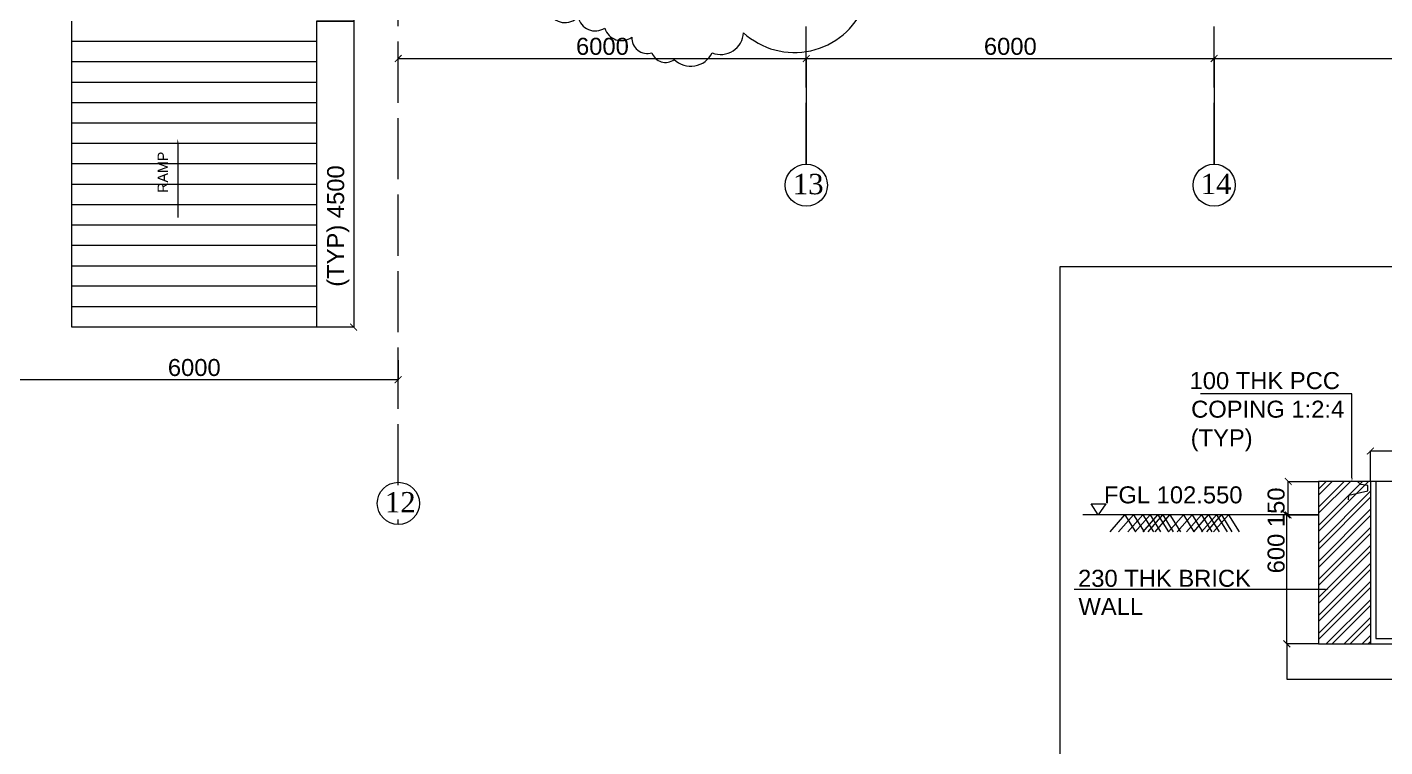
# Model space of a CAD drawing. Header units: inches. Extents: x 2602 to 127694, y 109 to 91908.
# Drawn here: x 73851 to 93819, y 13552 to 24135 of the extents above; entities that cross this region are included whole.
import ezdxf

# ---------------------------------------------------------------- set-up
doc = ezdxf.new("R2010")
doc.units = ezdxf.units.IN
doc.header["$MEASUREMENT"] = 0
doc.linetypes.add('PDF_IMPORT', pattern=[1, 0.8, -0.2])
doc.layers.add('PDF_Geometry', color=7, linetype='Continuous')
doc.layers.add('PDF_Solid Fills', color=7, linetype='Continuous', true_color=0x724639)
doc.layers.add('PDF_Text', color=230, linetype='Continuous', true_color=0xff007f)
doc.styles.add('PDF Arial', font='arial.ttf')
doc.styles.add('PDF Times New Roman', font='times.ttf')

msp = doc.modelspace()

# ---------------------------------------------------------------- hatches: boundary and pattern name
at = {"layer": 'PDF_Solid Fills', "true_color": 0xb85b00, "transparency": 33554559}
for points in [[(79364, 23720), (79351, 23730), (79253, 23628), (79263, 23618)], [(85354, 23730), (85252, 23628), (85262, 23618), (85364, 23720)], [(91353, 23730), (91252, 23628), (91265, 23618), (91363, 23720)]]:
    msp.add_hatch(color=32, dxfattribs=at).paths.add_polyline_path(points)
at = {"layer": 'PDF_Solid Fills', "true_color": 0x00b8b8, "transparency": 33554559}
for points in [[(78607, 19780), (78597, 19771), (78699, 19669), (78708, 19679)], [(79253, 18905), (79263, 18895), (79364, 18996), (79351, 19006)], [(93663, 17947), (93653, 17957), (93551, 17858), (93564, 17848)], [(92442, 17399), (92452, 17412), (92354, 17511), (92344, 17501)], [(92354, 17019), (92344, 17005), (92331, 17019), (92321, 17005), (92420, 16907), (92433, 16917), (92442, 16907), (92452, 16917)], [(92331, 15123), (92321, 15109), (92420, 15011), (92433, 15021)]]:
    msp.add_hatch(color=132, dxfattribs=at).paths.add_polyline_path(points)

# ---------------------------------------------------------------- linework, layer by layer
at = {"layer": 'PDF_Geometry', "color": 30, "linetype": 'PDF_IMPORT', "lineweight": 0, "ltscale": 1125.093782, "true_color": 0xff7f00}
for points in [[(79309, 17399), (79309, 71673), (79309, 78521)], [(85308, 22122), (85308, 78521)], [(91308, 22122), (91308, 78521)]]:
    msp.add_lwpolyline(points, dxfattribs=at)
at = {"layer": 'PDF_Geometry', "color": 132, "lineweight": 0, "true_color": 0x00b8b8}
for points in [[(77810, 26200), (77810, 26397), (78108, 26397), (78108, 26200), (78653, 26200), (78653, 25035), (78653, 24225), (78108, 24225), (78653, 24225), (78653, 21798), (78653, 19725), (78108, 19725)], [(79309, 19239), (79309, 18951), (73309, 18951), (73309, 19239)], [(79309, 19239), (79309, 19239)], [(93607, 17455), (93607, 17904), (95211, 17904), (95211, 17455)], [(92843, 15067), (92377, 15067), (92377, 15838), (92377, 16963), (92843, 16963), (92397, 16963), (92397, 17032), (92397, 17455), (92843, 17455)], [(93607, 17455), (93607, 17455)]]:
    msp.add_lwpolyline(points, dxfattribs=at)
at = {"layer": 'PDF_Geometry', "lineweight": 0}
for points in [[(83927, 23758, 0.520583), (84386, 24054, 0.520572), (86162, 24448)], [(81524, 24349, 0.520569), (81952, 24286, 0.520562), (82346, 24121)], [(82743, 23989, 0.52057), (83039, 23758, 0.520576), (83366, 23661, 0.520572), (83924, 23759)]]:
    msp.add_lwpolyline(points, format="xyb", dxfattribs=at)
at = {"layer": 'PDF_Geometry', "color": 15, "lineweight": 0, "true_color": 0x944a4a}
for points in [[(78108, 24225), (78108, 19725), (74507, 19725), (74507, 24225)], [(78108, 23923), (74507, 23923)], [(78108, 23625), (74507, 23625)], [(78108, 23323), (74507, 23323)], [(78108, 23025), (74507, 23025)], [(78108, 22723), (74507, 22723)], [(78108, 22424), (74507, 22424)], [(78108, 22126), (74507, 22126)], [(78108, 21824), (74507, 21824)], [(78108, 21525), (74507, 21525)], [(78108, 21224), (74507, 21224)], [(78108, 20925), (74507, 20925)], [(78108, 20623), (74507, 20623)], [(78108, 20325), (74507, 20325)], [(78108, 20023), (74507, 20023)]]:
    msp.add_lwpolyline(points, dxfattribs=at)
at = {"layer": 'PDF_Geometry', "lineweight": 0}
for points in [[(82346, 24117), (82346, 24117)], [(82740, 23986), (82740, 23986)], [(84386, 24051), (84386, 24051)], [(83035, 23756), (83035, 23756)], [(83366, 23658), (83366, 23658)], [(83924, 23756), (83924, 23756)]]:
    msp.add_lwpolyline(points, dxfattribs=at)
at = {"layer": 'PDF_Geometry', "color": 32, "lineweight": 0, "true_color": 0xb85b00}
for points in [[(79309, 23674), (85308, 23674), (91308, 23674), (97307, 23674), (103310, 23674)], [(79309, 23674), (79309, 23674)], [(85308, 23674), (85308, 23674)], [(85308, 23674), (85308, 23674)], [(85308, 23674), (85308, 23674)], [(91308, 23674), (91308, 23674)], [(91308, 23674), (91308, 23674)], [(91308, 23674), (91308, 23674)]]:
    msp.add_lwpolyline(points, dxfattribs=at)
at = {"layer": 'PDF_Geometry', "color": 30, "lineweight": 0, "true_color": 0xff7f00}
for points in [[(85308, 23674), (85308, 23674), (85308, 23674)], [(91308, 23674), (91308, 23674), (91308, 23674)]]:
    msp.add_lwpolyline(points, close=True, dxfattribs=at)
for points in [[(85308, 23674), (85308, 22122)], [(91308, 23674), (91308, 22122)], [(79309, 16822), (79309, 16897), (79309, 16894)]]:
    msp.add_lwpolyline(points, dxfattribs=at)
at = {"layer": 'PDF_Geometry', "color": 230, "lineweight": 0, "true_color": 0xff007f}
for points in [[(76065, 22421), (76065, 21335)], [(76307, 20925), (76307, 20925)], [(93335, 17504), (93335, 18744), (91107, 18744)], [(93335, 18744), (93335, 18744)], [(92944, 15864), (89251, 15864)], [(90563, 15864), (90563, 15864)]]:
    msp.add_lwpolyline(points, dxfattribs=at)
at = {"layer": 'PDF_Geometry', "lineweight": 0}
msp.add_lwpolyline([(89044, 20617), (104569, 20617), (104569, 13355), (89044, 13355)], close=True, dxfattribs=at)
at = {"layer": 'PDF_Geometry', "color": 12, "lineweight": 0, "true_color": 0xdd0000}
for points in [[(96841, 17455), (92843, 17455), (92843, 15067), (92377, 15067), (92377, 14549), (96441, 14549), (96441, 15067), (95975, 15067), (95975, 17455)], [(92843, 17340), (92957, 17455)], [(92843, 17074), (93223, 17455)], [(92843, 16809), (93489, 17455)], [(92843, 17251), (93046, 17455)], [(92843, 16986), (93312, 17455)], [(92843, 16720), (93577, 17455)], [(93285, 17186), (93289, 17255), (93571, 17317), (93571, 17396), (93466, 17412), (93417, 17455)], [(93607, 17455), (93607, 15067), (95211, 15067), (95211, 17455)], [(93686, 17455), (93686, 15146), (95132, 15146), (95132, 17455)], [(92843, 16543), (93607, 17310)], [(92843, 16454), (93607, 17222)], [(92843, 16277), (93607, 17045)], [(92843, 16963), (89379, 16963)], [(89779, 16713), (89995, 16963), (90150, 16713)], [(89904, 16713), (90123, 16963), (90278, 16713)], [(90041, 16713), (90261, 16963), (90415, 16713)], [(90146, 16713), (90366, 16963), (90520, 16713)], [(90264, 16713), (90481, 16963), (90635, 16713)], [(90337, 16713), (90553, 16963), (90707, 16713)], [(90442, 16713), (90658, 16963), (90812, 16713)], [(90638, 16713), (90858, 16963), (91012, 16713)], [(90766, 16713), (90983, 16963), (91137, 16713)], [(90904, 16713), (91121, 16963), (91275, 16713)], [(91009, 16713), (91226, 16963), (91380, 16713)], [(91124, 16713), (91344, 16963), (91498, 16713)], [(91199, 16713), (91416, 16963), (91570, 16713)], [(91301, 16713), (91521, 16963), (91675, 16713)], [(92843, 16189), (93607, 16956)], [(92843, 16015), (93607, 16779)], [(92843, 15926), (93607, 16691)], [(92843, 15749), (93607, 16513)], [(92843, 15661), (93607, 16425)], [(92843, 15483), (93607, 16248)], [(92843, 15395), (93607, 16159)], [(92843, 15218), (93607, 15982)], [(92843, 15129), (93607, 15893)], [(92957, 15067), (93607, 15716)], [(93043, 15067), (93607, 15631)], [(93220, 15067), (93607, 15454)], [(93308, 15067), (93607, 15365)], [(93486, 15067), (93607, 15188)], [(92843, 15067), (95975, 15067)], [(93574, 15067), (93607, 15100)]]:
    msp.add_lwpolyline(points, dxfattribs=at)
msp.add_lwpolyline([(89605, 16963), (89500, 17127), (89713, 17127)], close=True, dxfattribs=at)
at = {"layer": 'PDF_Geometry', "color": 30, "lineweight": 0, "true_color": 0xff7f00}
for centre in [(85310, 21812), (91309, 21812), (79310, 17132)]:
    msp.add_circle(centre, 310, dxfattribs=at)
at = {"layer": 'PDF_Geometry', "lineweight": 0}
msp.add_arc((82591, 24191), 254, 196.5826, 306.5838, dxfattribs=at)
at = {"layer": 'PDF_Solid Fills', "color": 230, "true_color": 0xff007f, "transparency": 33554559}
for points in [[(76055, 22421), (76065, 22496), (76078, 22421)], [(93345, 17504), (93335, 17455), (93328, 17504)], [(92944, 15874), (92994, 15864), (92944, 15857)]]:
    msp.add_solid(points, dxfattribs=at)

# ---------------------------------------------------------------- texts
at = {"layer": 'PDF_Text', "color": 32, "true_color": 0xb85b00, "attachment_point": 7, "style": 'PDF Arial'}
for s, insert, char_height in [('6000', (81923, 23725), 250), ('6000', (87922, 23725), 250), ('FGL 102.550', (89687, 17129), 249.99)]:
    msp.add_mtext(s, dxfattribs=dict(at, insert=insert, char_height=char_height))
at = {"layer": 'PDF_Text', "insert": (75920, 21699), "char_height": 150, "attachment_point": 7, "rotation": 90, "style": 'PDF Arial'}
msp.add_mtext('RAMP', dxfattribs=at)
at = {"layer": 'PDF_Text', "color": 132, "true_color": 0x00b8b8, "char_height": 250, "attachment_point": 7, "rotation": 90, "style": 'PDF Arial'}
for s, insert in [('(TYP) 4500', (78588, 20318)), ('600 150', (92348, 16103))]:
    msp.add_mtext(s, dxfattribs=dict(at, insert=insert))
at = {"layer": 'PDF_Text', "color": 30, "true_color": 0xff7f00, "char_height": 300, "attachment_point": 7, "style": 'PDF Times New Roman'}
for s, insert in [('13', (85111, 21674)), ('14', (91110, 21680)), ('12', (79111, 16999))]:
    msp.add_mtext(s, dxfattribs=dict(at, insert=insert))
at = {"layer": 'PDF_Text', "color": 132, "true_color": 0x00b8b8, "insert": (75920, 19002), "char_height": 250, "attachment_point": 7, "style": 'PDF Arial'}
msp.add_mtext('6000', dxfattribs=at)
at = {"layer": 'PDF_Text', "attachment_point": 7, "style": 'PDF Arial'}
for s, insert, char_height in [('100 THK PCC', (90947, 18809), 249.99), ('COPING 1:2:4', (90970, 18389), 249.99), ('(TYP)', (90963, 17896), 250), ('230 THK BRICK', (89307, 15902), 249.99), ('WALL', (89313, 15490), 250)]:
    msp.add_mtext(s, dxfattribs=dict(at, insert=insert, char_height=char_height))

doc.saveas('drawing.dxf')
